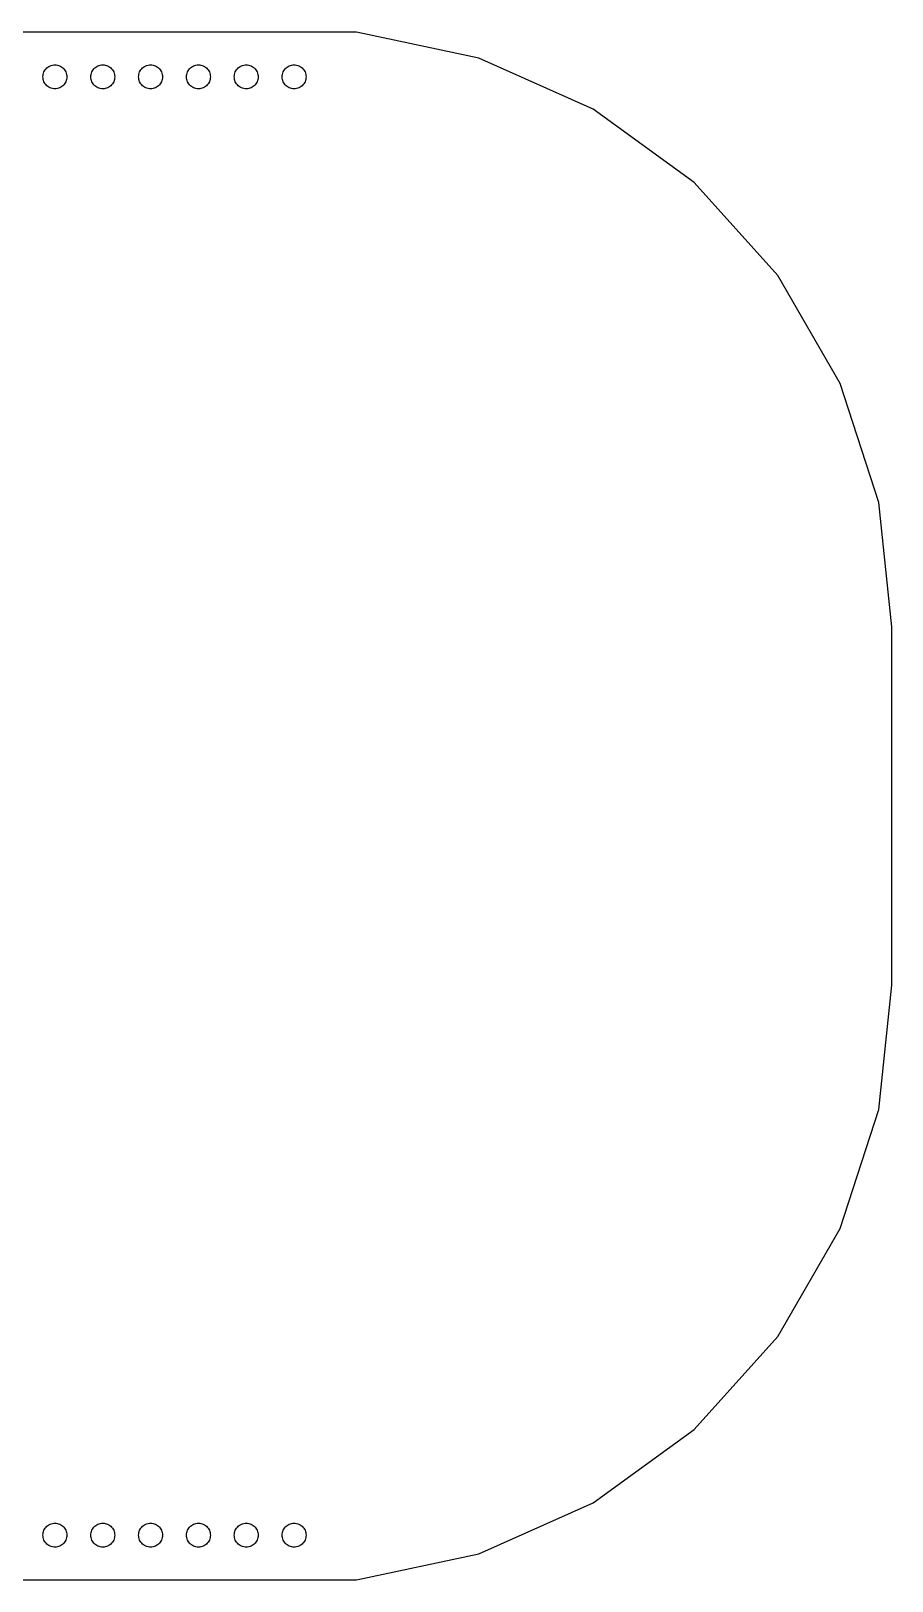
# Model space of a CAD drawing. Header units: metres. Extents: x 0 to 140, y 0 to 65.
# Drawn here: x 104 to 140, y 0.1 to 64.9 of the extents above; entities that cross this region are included whole.
import ezdxf

# ---------------------------------------------------------------- set-up
doc = ezdxf.new("R2010")
doc.units = ezdxf.units.M

msp = doc.modelspace()

# ---------------------------------------------------------------- linework, layer by layer
for p, q in [((117.613, 64.863), (16.5679, 64.9178)), ((122.725, 63.7764), (117.613, 64.863)), ((127.5, 61.6506), (122.725, 63.7764)), ((104.5, 63), (104.503, 63.0523)), ((104.503, 62.9477), (104.5, 63)), ((104.503, 63.0523), (104.511, 63.1039)), ((104.511, 62.896), (104.503, 62.9477)), ((104.511, 63.1039), (104.524, 63.1545)), ((104.524, 62.8455), (104.511, 62.896)), ((104.524, 63.1545), (104.543, 63.2034)), ((104.543, 63.2034), (104.567, 63.25)), ((104.567, 63.25), (104.595, 63.2939)), ((104.595, 63.2939), (104.628, 63.3346)), ((104.628, 63.3346), (104.665, 63.3716)), ((104.665, 63.3716), (104.706, 63.4045)), ((104.706, 63.4045), (104.75, 63.433)), ((104.75, 63.433), (104.797, 63.4568)), ((104.797, 63.4568), (104.845, 63.4755)), ((104.845, 63.4755), (104.896, 63.4891)), ((104.896, 63.4891), (104.948, 63.4973)), ((104.948, 63.4973), (105, 63.5)), ((105, 63.5), (105.052, 63.4973)), ((105.052, 63.4973), (105.104, 63.4891)), ((105.104, 63.4891), (105.154, 63.4755)), ((105.154, 63.4755), (105.203, 63.4568)), ((105.203, 63.4568), (105.25, 63.433)), ((105.25, 63.433), (105.294, 63.4045)), ((105.294, 63.4045), (105.335, 63.3716)), ((105.335, 63.3716), (105.372, 63.3346)), ((105.372, 63.3346), (105.404, 63.2939)), ((105.404, 63.2939), (105.433, 63.25)), ((105.433, 63.25), (105.457, 63.2034)), ((105.457, 63.2034), (105.476, 63.1545)), ((105.476, 63.1545), (105.489, 63.1039)), ((105.489, 62.896), (105.476, 62.8455)), ((105.489, 63.1039), (105.497, 63.0523)), ((105.497, 62.9477), (105.489, 62.896)), ((105.497, 63.0523), (105.5, 63)), ((105.5, 63), (105.497, 62.9477)), ((106.5, 63), (106.503, 63.0523)), ((106.503, 62.9477), (106.5, 63)), ((106.503, 63.0523), (106.511, 63.1039)), ((106.511, 62.896), (106.503, 62.9477)), ((106.511, 63.1039), (106.524, 63.1545)), ((106.524, 62.8455), (106.511, 62.896)), ((106.524, 63.1545), (106.543, 63.2034)), ((106.543, 63.2034), (106.567, 63.25)), ((106.567, 63.25), (106.595, 63.2939)), ((106.595, 63.2939), (106.628, 63.3346)), ((106.628, 63.3346), (106.665, 63.3716)), ((106.665, 63.3716), (106.706, 63.4045)), ((106.706, 63.4045), (106.75, 63.433)), ((106.75, 63.433), (106.797, 63.4568)), ((106.797, 63.4568), (106.845, 63.4755)), ((106.845, 63.4755), (106.896, 63.4891)), ((106.896, 63.4891), (106.948, 63.4973)), ((106.948, 63.4973), (107, 63.5)), ((107, 63.5), (107.052, 63.4973)), ((107.052, 63.4973), (107.104, 63.4891)), ((107.104, 63.4891), (107.154, 63.4755)), ((107.154, 63.4755), (107.203, 63.4568)), ((107.203, 63.4568), (107.25, 63.433)), ((107.25, 63.433), (107.294, 63.4045)), ((107.294, 63.4045), (107.335, 63.3716)), ((107.335, 63.3716), (107.372, 63.3346)), ((107.372, 63.3346), (107.404, 63.2939)), ((107.404, 63.2939), (107.433, 63.25)), ((107.433, 63.25), (107.457, 63.2034)), ((107.457, 63.2034), (107.476, 63.1545)), ((107.476, 63.1545), (107.489, 63.1039)), ((107.489, 62.896), (107.476, 62.8455)), ((107.489, 63.1039), (107.497, 63.0523)), ((107.497, 62.9477), (107.489, 62.896)), ((107.497, 63.0523), (107.5, 63)), ((107.5, 63), (107.497, 62.9477)), ((108.5, 63), (108.503, 63.0523)), ((108.503, 62.9477), (108.5, 63)), ((108.503, 63.0523), (108.511, 63.1039)), ((108.511, 62.896), (108.503, 62.9477)), ((108.511, 63.1039), (108.524, 63.1545)), ((108.524, 62.8455), (108.511, 62.896)), ((108.524, 63.1545), (108.543, 63.2034)), ((108.543, 63.2034), (108.567, 63.25)), ((108.567, 63.25), (108.595, 63.2939)), ((108.595, 63.2939), (108.628, 63.3346)), ((108.628, 63.3346), (108.665, 63.3716)), ((108.665, 63.3716), (108.706, 63.4045)), ((108.706, 63.4045), (108.75, 63.433)), ((108.75, 63.433), (108.797, 63.4568)), ((108.797, 63.4568), (108.845, 63.4755)), ((108.845, 63.4755), (108.896, 63.4891)), ((108.896, 63.4891), (108.948, 63.4973)), ((108.948, 63.4973), (109, 63.5)), ((109, 63.5), (109.052, 63.4973)), ((109.052, 63.4973), (109.104, 63.4891)), ((109.104, 63.4891), (109.154, 63.4755)), ((109.154, 63.4755), (109.203, 63.4568)), ((109.203, 63.4568), (109.25, 63.433)), ((109.25, 63.433), (109.294, 63.4045)), ((109.294, 63.4045), (109.335, 63.3716)), ((109.335, 63.3716), (109.372, 63.3346)), ((109.372, 63.3346), (109.404, 63.2939)), ((109.404, 63.2939), (109.433, 63.25)), ((109.433, 63.25), (109.457, 63.2034)), ((109.457, 63.2034), (109.476, 63.1545)), ((109.476, 63.1545), (109.489, 63.1039)), ((109.489, 62.896), (109.476, 62.8455)), ((109.489, 63.1039), (109.497, 63.0523)), ((109.497, 62.9477), (109.489, 62.896)), ((109.497, 63.0523), (109.5, 63)), ((109.5, 63), (109.497, 62.9477)), ((110.5, 63), (110.503, 63.0523)), ((110.503, 62.9477), (110.5, 63)), ((110.503, 63.0523), (110.511, 63.1039)), ((110.511, 62.896), (110.503, 62.9477)), ((110.511, 63.1039), (110.524, 63.1545)), ((110.524, 62.8455), (110.511, 62.896)), ((110.524, 63.1545), (110.543, 63.2034)), ((110.543, 63.2034), (110.567, 63.25)), ((110.567, 63.25), (110.595, 63.2939)), ((110.595, 63.2939), (110.628, 63.3346)), ((110.628, 63.3346), (110.665, 63.3716)), ((110.665, 63.3716), (110.706, 63.4045)), ((110.706, 63.4045), (110.75, 63.433)), ((110.75, 63.433), (110.797, 63.4568)), ((110.797, 63.4568), (110.845, 63.4755)), ((110.845, 63.4755), (110.896, 63.4891)), ((110.896, 63.4891), (110.948, 63.4973)), ((110.948, 63.4973), (111, 63.5)), ((111, 63.5), (111.052, 63.4973)), ((111.052, 63.4973), (111.104, 63.4891)), ((111.104, 63.4891), (111.154, 63.4755)), ((111.154, 63.4755), (111.203, 63.4568)), ((111.203, 63.4568), (111.25, 63.433)), ((111.25, 63.433), (111.294, 63.4045)), ((111.294, 63.4045), (111.335, 63.3716)), ((111.335, 63.3716), (111.372, 63.3346)), ((111.372, 63.3346), (111.404, 63.2939)), ((111.404, 63.2939), (111.433, 63.25)), ((111.433, 63.25), (111.457, 63.2034)), ((111.457, 63.2034), (111.476, 63.1545)), ((111.476, 63.1545), (111.489, 63.1039)), ((111.489, 62.896), (111.476, 62.8455)), ((111.489, 63.1039), (111.497, 63.0523)), ((111.497, 62.9477), (111.489, 62.896)), ((111.497, 63.0523), (111.5, 63)), ((111.5, 63), (111.497, 62.9477)), ((112.5, 63), (112.503, 63.0523)), ((112.503, 62.9477), (112.5, 63)), ((112.503, 63.0523), (112.511, 63.1039)), ((112.511, 62.896), (112.503, 62.9477)), ((112.511, 63.1039), (112.524, 63.1545)), ((112.524, 62.8455), (112.511, 62.896)), ((112.524, 63.1545), (112.543, 63.2034)), ((112.543, 63.2034), (112.567, 63.25)), ((112.567, 63.25), (112.595, 63.2939)), ((112.595, 63.2939), (112.628, 63.3346)), ((112.628, 63.3346), (112.665, 63.3716)), ((112.665, 63.3716), (112.706, 63.4045)), ((112.706, 63.4045), (112.75, 63.433)), ((112.75, 63.433), (112.797, 63.4568)), ((112.797, 63.4568), (112.845, 63.4755)), ((112.845, 63.4755), (112.896, 63.4891)), ((112.896, 63.4891), (112.948, 63.4973)), ((112.948, 63.4973), (113, 63.5)), ((113, 63.5), (113.052, 63.4973)), ((113.052, 63.4973), (113.104, 63.4891)), ((113.104, 63.4891), (113.154, 63.4755)), ((113.154, 63.4755), (113.203, 63.4568)), ((113.203, 63.4568), (113.25, 63.433)), ((113.25, 63.433), (113.294, 63.4045)), ((113.294, 63.4045), (113.335, 63.3716)), ((113.335, 63.3716), (113.372, 63.3346)), ((113.372, 63.3346), (113.404, 63.2939)), ((113.404, 63.2939), (113.433, 63.25)), ((113.433, 63.25), (113.457, 63.2034)), ((113.457, 63.2034), (113.476, 63.1545)), ((113.476, 63.1545), (113.489, 63.1039)), ((113.489, 62.896), (113.476, 62.8455)), ((113.489, 63.1039), (113.497, 63.0523)), ((113.497, 62.9477), (113.489, 62.896)), ((113.497, 63.0523), (113.5, 63)), ((113.5, 63), (113.497, 62.9477)), ((114.5, 63), (114.503, 63.0523)), ((114.503, 62.9477), (114.5, 63)), ((114.503, 63.0523), (114.511, 63.1039)), ((114.511, 62.896), (114.503, 62.9477)), ((114.511, 63.1039), (114.524, 63.1545)), ((114.524, 62.8455), (114.511, 62.896)), ((114.524, 63.1545), (114.543, 63.2034)), ((114.543, 63.2034), (114.567, 63.25)), ((114.567, 63.25), (114.595, 63.2939)), ((114.595, 63.2939), (114.628, 63.3346)), ((114.628, 63.3346), (114.665, 63.3716)), ((114.665, 63.3716), (114.706, 63.4045)), ((114.706, 63.4045), (114.75, 63.433)), ((114.75, 63.433), (114.797, 63.4568)), ((114.797, 63.4568), (114.845, 63.4755)), ((114.845, 63.4755), (114.896, 63.4891)), ((114.896, 63.4891), (114.948, 63.4973)), ((114.948, 63.4973), (115, 63.5)), ((115, 63.5), (115.052, 63.4973)), ((115.052, 63.4973), (115.104, 63.4891)), ((115.104, 63.4891), (115.154, 63.4755)), ((115.154, 63.4755), (115.203, 63.4568)), ((115.203, 63.4568), (115.25, 63.433)), ((115.25, 63.433), (115.294, 63.4045)), ((115.294, 63.4045), (115.335, 63.3716)), ((115.335, 63.3716), (115.372, 63.3346)), ((115.372, 63.3346), (115.404, 63.2939)), ((115.404, 63.2939), (115.433, 63.25)), ((115.433, 63.25), (115.457, 63.2034)), ((115.457, 63.2034), (115.476, 63.1545)), ((115.476, 63.1545), (115.489, 63.1039)), ((115.489, 62.896), (115.476, 62.8455)), ((115.489, 63.1039), (115.497, 63.0523)), ((115.497, 62.9477), (115.489, 62.896)), ((115.497, 63.0523), (115.5, 63)), ((115.5, 63), (115.497, 62.9477)), ((104.543, 62.7966), (104.524, 62.8455)), ((104.567, 62.75), (104.543, 62.7966)), ((104.595, 62.7061), (104.567, 62.75)), ((104.628, 62.6654), (104.595, 62.7061)), ((104.665, 62.6284), (104.628, 62.6654)), ((104.706, 62.5955), (104.665, 62.6284)), ((104.75, 62.567), (104.706, 62.5955)), ((104.797, 62.5432), (104.75, 62.567)), ((104.845, 62.5245), (104.797, 62.5432)), ((104.896, 62.5109), (104.845, 62.5245)), ((104.948, 62.5027), (104.896, 62.5109)), ((105, 62.5), (104.948, 62.5027)), ((105.052, 62.5027), (105, 62.5)), ((105.104, 62.5109), (105.052, 62.5027)), ((105.154, 62.5245), (105.104, 62.5109)), ((105.203, 62.5432), (105.154, 62.5245)), ((105.25, 62.567), (105.203, 62.5432)), ((105.294, 62.5955), (105.25, 62.567)), ((105.335, 62.6284), (105.294, 62.5955)), ((105.372, 62.6654), (105.335, 62.6284)), ((105.404, 62.7061), (105.372, 62.6654)), ((105.433, 62.75), (105.404, 62.7061)), ((105.457, 62.7966), (105.433, 62.75)), ((105.476, 62.8455), (105.457, 62.7966)), ((106.543, 62.7966), (106.524, 62.8455)), ((106.567, 62.75), (106.543, 62.7966)), ((106.595, 62.7061), (106.567, 62.75)), ((106.628, 62.6654), (106.595, 62.7061)), ((106.665, 62.6284), (106.628, 62.6654)), ((106.706, 62.5955), (106.665, 62.6284)), ((106.75, 62.567), (106.706, 62.5955)), ((106.797, 62.5432), (106.75, 62.567)), ((106.845, 62.5245), (106.797, 62.5432)), ((106.896, 62.5109), (106.845, 62.5245)), ((106.948, 62.5027), (106.896, 62.5109)), ((107, 62.5), (106.948, 62.5027)), ((107.052, 62.5027), (107, 62.5)), ((107.104, 62.5109), (107.052, 62.5027)), ((107.154, 62.5245), (107.104, 62.5109)), ((107.203, 62.5432), (107.154, 62.5245)), ((107.25, 62.567), (107.203, 62.5432)), ((107.294, 62.5955), (107.25, 62.567)), ((107.335, 62.6284), (107.294, 62.5955)), ((107.372, 62.6654), (107.335, 62.6284)), ((107.404, 62.7061), (107.372, 62.6654)), ((107.433, 62.75), (107.404, 62.7061)), ((107.457, 62.7966), (107.433, 62.75)), ((107.476, 62.8455), (107.457, 62.7966)), ((108.543, 62.7966), (108.524, 62.8455)), ((108.567, 62.75), (108.543, 62.7966)), ((108.595, 62.7061), (108.567, 62.75)), ((108.628, 62.6654), (108.595, 62.7061)), ((108.665, 62.6284), (108.628, 62.6654)), ((108.706, 62.5955), (108.665, 62.6284)), ((108.75, 62.567), (108.706, 62.5955)), ((108.797, 62.5432), (108.75, 62.567)), ((108.845, 62.5245), (108.797, 62.5432)), ((108.896, 62.5109), (108.845, 62.5245)), ((108.948, 62.5027), (108.896, 62.5109)), ((109, 62.5), (108.948, 62.5027)), ((109.052, 62.5027), (109, 62.5)), ((109.104, 62.5109), (109.052, 62.5027)), ((109.154, 62.5245), (109.104, 62.5109)), ((109.203, 62.5432), (109.154, 62.5245)), ((109.25, 62.567), (109.203, 62.5432)), ((109.294, 62.5955), (109.25, 62.567)), ((109.335, 62.6284), (109.294, 62.5955)), ((109.372, 62.6654), (109.335, 62.6284)), ((109.404, 62.7061), (109.372, 62.6654)), ((109.433, 62.75), (109.404, 62.7061)), ((109.457, 62.7966), (109.433, 62.75)), ((109.476, 62.8455), (109.457, 62.7966)), ((110.543, 62.7966), (110.524, 62.8455)), ((110.567, 62.75), (110.543, 62.7966)), ((110.595, 62.7061), (110.567, 62.75)), ((110.628, 62.6654), (110.595, 62.7061)), ((110.665, 62.6284), (110.628, 62.6654)), ((110.706, 62.5955), (110.665, 62.6284)), ((110.75, 62.567), (110.706, 62.5955)), ((110.797, 62.5432), (110.75, 62.567)), ((110.845, 62.5245), (110.797, 62.5432)), ((110.896, 62.5109), (110.845, 62.5245)), ((110.948, 62.5027), (110.896, 62.5109)), ((111, 62.5), (110.948, 62.5027)), ((111.052, 62.5027), (111, 62.5)), ((111.104, 62.5109), (111.052, 62.5027)), ((111.154, 62.5245), (111.104, 62.5109)), ((111.203, 62.5432), (111.154, 62.5245)), ((111.25, 62.567), (111.203, 62.5432)), ((111.294, 62.5955), (111.25, 62.567)), ((111.335, 62.6284), (111.294, 62.5955)), ((111.372, 62.6654), (111.335, 62.6284)), ((111.404, 62.7061), (111.372, 62.6654)), ((111.433, 62.75), (111.404, 62.7061)), ((111.457, 62.7966), (111.433, 62.75)), ((111.476, 62.8455), (111.457, 62.7966)), ((112.543, 62.7966), (112.524, 62.8455)), ((112.567, 62.75), (112.543, 62.7966)), ((112.595, 62.7061), (112.567, 62.75)), ((112.628, 62.6654), (112.595, 62.7061)), ((112.665, 62.6284), (112.628, 62.6654)), ((112.706, 62.5955), (112.665, 62.6284)), ((112.75, 62.567), (112.706, 62.5955)), ((112.797, 62.5432), (112.75, 62.567)), ((112.845, 62.5245), (112.797, 62.5432)), ((112.896, 62.5109), (112.845, 62.5245)), ((112.948, 62.5027), (112.896, 62.5109)), ((113, 62.5), (112.948, 62.5027)), ((113.052, 62.5027), (113, 62.5)), ((113.104, 62.5109), (113.052, 62.5027)), ((113.154, 62.5245), (113.104, 62.5109)), ((113.203, 62.5432), (113.154, 62.5245)), ((113.25, 62.567), (113.203, 62.5432)), ((113.294, 62.5955), (113.25, 62.567)), ((113.335, 62.6284), (113.294, 62.5955)), ((113.372, 62.6654), (113.335, 62.6284)), ((113.404, 62.7061), (113.372, 62.6654)), ((113.433, 62.75), (113.404, 62.7061)), ((113.457, 62.7966), (113.433, 62.75)), ((113.476, 62.8455), (113.457, 62.7966)), ((114.543, 62.7966), (114.524, 62.8455)), ((114.567, 62.75), (114.543, 62.7966)), ((114.595, 62.7061), (114.567, 62.75)), ((114.628, 62.6654), (114.595, 62.7061)), ((114.665, 62.6284), (114.628, 62.6654)), ((114.706, 62.5955), (114.665, 62.6284)), ((114.75, 62.567), (114.706, 62.5955)), ((114.797, 62.5432), (114.75, 62.567)), ((114.845, 62.5245), (114.797, 62.5432)), ((114.896, 62.5109), (114.845, 62.5245)), ((114.948, 62.5027), (114.896, 62.5109)), ((115, 62.5), (114.948, 62.5027)), ((115.052, 62.5027), (115, 62.5)), ((115.104, 62.5109), (115.052, 62.5027)), ((115.154, 62.5245), (115.104, 62.5109)), ((115.203, 62.5432), (115.154, 62.5245)), ((115.25, 62.567), (115.203, 62.5432)), ((115.294, 62.5955), (115.25, 62.567)), ((115.335, 62.6284), (115.294, 62.5955)), ((115.372, 62.6654), (115.335, 62.6284)), ((115.404, 62.7061), (115.372, 62.6654)), ((115.433, 62.75), (115.404, 62.7061)), ((115.457, 62.7966), (115.433, 62.75)), ((115.476, 62.8455), (115.457, 62.7966)), ((131.728, 58.5786), (127.5, 61.6506)), ((135.225, 54.6946), (131.728, 58.5786)), ((137.839, 50.1684), (135.225, 54.6946)), ((139.454, 45.1978), (137.839, 50.1684)), ((140, 40), (139.454, 45.1978)), ((140, 25), (140, 40)), ((139.454, 19.8022), (140, 25)), ((137.839, 14.8316), (139.454, 19.8022)), ((135.225, 10.3054), (137.839, 14.8316)), ((131.728, 6.42137), (135.225, 10.3054)), ((127.5, 3.34935), (131.728, 6.42137)), ((122.725, 1.22359), (127.5, 3.34935)), ((104.5, 2), (104.503, 2.05226)), ((104.503, 1.94772), (104.5, 2)), ((104.503, 2.05226), (104.511, 2.10394)), ((104.511, 1.89604), (104.503, 1.94772)), ((104.511, 2.10394), (104.524, 2.1545)), ((104.524, 2.1545), (104.543, 2.20335)), ((104.543, 2.20335), (104.567, 2.25)), ((104.567, 2.25), (104.595, 2.29388)), ((104.595, 2.29388), (104.628, 2.33456)), ((104.628, 2.33456), (104.665, 2.37157)), ((104.665, 2.37157), (104.706, 2.4045)), ((104.706, 2.4045), (104.75, 2.433)), ((104.75, 2.433), (104.797, 2.45677)), ((104.797, 2.45677), (104.845, 2.47552)), ((104.845, 2.47552), (104.896, 2.48906)), ((104.896, 2.48906), (104.948, 2.49725)), ((104.948, 2.49725), (105, 2.5)), ((105, 2.5), (105.052, 2.49725)), ((105.052, 2.49725), (105.104, 2.48906)), ((105.104, 2.48906), (105.154, 2.47552)), ((105.154, 2.47552), (105.203, 2.45677)), ((105.203, 2.45677), (105.25, 2.433)), ((105.25, 2.433), (105.294, 2.4045)), ((105.294, 2.4045), (105.335, 2.37157)), ((105.335, 2.37157), (105.372, 2.33456)), ((105.372, 2.33456), (105.404, 2.29388)), ((105.404, 2.29388), (105.433, 2.25)), ((105.433, 2.25), (105.457, 2.20335)), ((105.457, 2.20335), (105.476, 2.1545)), ((105.476, 2.1545), (105.489, 2.10394)), ((105.489, 2.10394), (105.497, 2.05226)), ((105.497, 1.94772), (105.489, 1.89604)), ((105.497, 2.05226), (105.5, 2)), ((105.5, 2), (105.497, 1.94772)), ((106.5, 2), (106.503, 2.05226)), ((106.503, 1.94772), (106.5, 2)), ((106.503, 2.05226), (106.511, 2.10394)), ((106.511, 1.89604), (106.503, 1.94772)), ((106.511, 2.10394), (106.524, 2.1545)), ((106.524, 2.1545), (106.543, 2.20335)), ((106.543, 2.20335), (106.567, 2.25)), ((106.567, 2.25), (106.595, 2.29388)), ((106.595, 2.29388), (106.628, 2.33456)), ((106.628, 2.33456), (106.665, 2.37157)), ((106.665, 2.37157), (106.706, 2.4045)), ((106.706, 2.4045), (106.75, 2.433)), ((106.75, 2.433), (106.797, 2.45677)), ((106.797, 2.45677), (106.845, 2.47552)), ((106.845, 2.47552), (106.896, 2.48906)), ((106.896, 2.48906), (106.948, 2.49725)), ((106.948, 2.49725), (107, 2.5)), ((107, 2.5), (107.052, 2.49725)), ((107.052, 2.49725), (107.104, 2.48906)), ((107.104, 2.48906), (107.154, 2.47552)), ((107.154, 2.47552), (107.203, 2.45677)), ((107.203, 2.45677), (107.25, 2.433)), ((107.25, 2.433), (107.294, 2.4045)), ((107.294, 2.4045), (107.335, 2.37157)), ((107.335, 2.37157), (107.372, 2.33456)), ((107.372, 2.33456), (107.404, 2.29388)), ((107.404, 2.29388), (107.433, 2.25)), ((107.433, 2.25), (107.457, 2.20335)), ((107.457, 2.20335), (107.476, 2.1545)), ((107.476, 2.1545), (107.489, 2.10394)), ((107.489, 2.10394), (107.497, 2.05226)), ((107.497, 1.94772), (107.489, 1.89604)), ((107.497, 2.05226), (107.5, 2)), ((107.5, 2), (107.497, 1.94772)), ((108.5, 2), (108.503, 2.05226)), ((108.503, 1.94772), (108.5, 2)), ((108.503, 2.05226), (108.511, 2.10394)), ((108.511, 1.89604), (108.503, 1.94772)), ((108.511, 2.10394), (108.524, 2.1545)), ((108.524, 2.1545), (108.543, 2.20335)), ((108.543, 2.20335), (108.567, 2.25)), ((108.567, 2.25), (108.595, 2.29388)), ((108.595, 2.29388), (108.628, 2.33456)), ((108.628, 2.33456), (108.665, 2.37157)), ((108.665, 2.37157), (108.706, 2.4045)), ((108.706, 2.4045), (108.75, 2.433)), ((108.75, 2.433), (108.797, 2.45677)), ((108.797, 2.45677), (108.845, 2.47552)), ((108.845, 2.47552), (108.896, 2.48906)), ((108.896, 2.48906), (108.948, 2.49725)), ((108.948, 2.49725), (109, 2.5)), ((109, 2.5), (109.052, 2.49725)), ((109.052, 2.49725), (109.104, 2.48906)), ((109.104, 2.48906), (109.154, 2.47552)), ((109.154, 2.47552), (109.203, 2.45677)), ((109.203, 2.45677), (109.25, 2.433)), ((109.25, 2.433), (109.294, 2.4045)), ((109.294, 2.4045), (109.335, 2.37157)), ((109.335, 2.37157), (109.372, 2.33456)), ((109.372, 2.33456), (109.404, 2.29388)), ((109.404, 2.29388), (109.433, 2.25)), ((109.433, 2.25), (109.457, 2.20335)), ((109.457, 2.20335), (109.476, 2.1545)), ((109.476, 2.1545), (109.489, 2.10394)), ((109.489, 2.10394), (109.497, 2.05226)), ((109.497, 1.94772), (109.489, 1.89604)), ((109.497, 2.05226), (109.5, 2)), ((109.5, 2), (109.497, 1.94772)), ((110.5, 2), (110.503, 2.05226)), ((110.503, 1.94772), (110.5, 2)), ((110.503, 2.05226), (110.511, 2.10394)), ((110.511, 1.89604), (110.503, 1.94772)), ((110.511, 2.10394), (110.524, 2.1545)), ((110.524, 2.1545), (110.543, 2.20335)), ((110.543, 2.20335), (110.567, 2.25)), ((110.567, 2.25), (110.595, 2.29388)), ((110.595, 2.29388), (110.628, 2.33456)), ((110.628, 2.33456), (110.665, 2.37157)), ((110.665, 2.37157), (110.706, 2.4045)), ((110.706, 2.4045), (110.75, 2.433)), ((110.75, 2.433), (110.797, 2.45677)), ((110.797, 2.45677), (110.845, 2.47552)), ((110.845, 2.47552), (110.896, 2.48906)), ((110.896, 2.48906), (110.948, 2.49725)), ((110.948, 2.49725), (111, 2.5)), ((111, 2.5), (111.052, 2.49725)), ((111.052, 2.49725), (111.104, 2.48906)), ((111.104, 2.48906), (111.154, 2.47552)), ((111.154, 2.47552), (111.203, 2.45677)), ((111.203, 2.45677), (111.25, 2.433)), ((111.25, 2.433), (111.294, 2.4045)), ((111.294, 2.4045), (111.335, 2.37157)), ((111.335, 2.37157), (111.372, 2.33456)), ((111.372, 2.33456), (111.404, 2.29388)), ((111.404, 2.29388), (111.433, 2.25)), ((111.433, 2.25), (111.457, 2.20335)), ((111.457, 2.20335), (111.476, 2.1545)), ((111.476, 2.1545), (111.489, 2.10394)), ((111.489, 2.10394), (111.497, 2.05226)), ((111.497, 1.94772), (111.489, 1.89604)), ((111.497, 2.05226), (111.5, 2)), ((111.5, 2), (111.497, 1.94772)), ((112.5, 2), (112.503, 2.05226)), ((112.503, 1.94772), (112.5, 2)), ((112.503, 2.05226), (112.511, 2.10394)), ((112.511, 1.89604), (112.503, 1.94772)), ((112.511, 2.10394), (112.524, 2.1545)), ((112.524, 2.1545), (112.543, 2.20335)), ((112.543, 2.20335), (112.567, 2.25)), ((112.567, 2.25), (112.595, 2.29388)), ((112.595, 2.29388), (112.628, 2.33456)), ((112.628, 2.33456), (112.665, 2.37157)), ((112.665, 2.37157), (112.706, 2.4045)), ((112.706, 2.4045), (112.75, 2.433)), ((112.75, 2.433), (112.797, 2.45677)), ((112.797, 2.45677), (112.845, 2.47552)), ((112.845, 2.47552), (112.896, 2.48906)), ((112.896, 2.48906), (112.948, 2.49725)), ((112.948, 2.49725), (113, 2.5)), ((113, 2.5), (113.052, 2.49725)), ((113.052, 2.49725), (113.104, 2.48906)), ((113.104, 2.48906), (113.154, 2.47552)), ((113.154, 2.47552), (113.203, 2.45677)), ((113.203, 2.45677), (113.25, 2.433)), ((113.25, 2.433), (113.294, 2.4045)), ((113.294, 2.4045), (113.335, 2.37157)), ((113.335, 2.37157), (113.372, 2.33456)), ((113.372, 2.33456), (113.404, 2.29388)), ((113.404, 2.29388), (113.433, 2.25)), ((113.433, 2.25), (113.457, 2.20335)), ((113.457, 2.20335), (113.476, 2.1545)), ((113.476, 2.1545), (113.489, 2.10394)), ((113.489, 2.10394), (113.497, 2.05226)), ((113.497, 1.94772), (113.489, 1.89604)), ((113.497, 2.05226), (113.5, 2)), ((113.5, 2), (113.497, 1.94772)), ((114.5, 2), (114.503, 2.05226)), ((114.503, 1.94772), (114.5, 2)), ((114.503, 2.05226), (114.511, 2.10394)), ((114.511, 1.89604), (114.503, 1.94772)), ((114.511, 2.10394), (114.524, 2.1545)), ((114.524, 2.1545), (114.543, 2.20335)), ((114.543, 2.20335), (114.567, 2.25)), ((114.567, 2.25), (114.595, 2.29388)), ((114.595, 2.29388), (114.628, 2.33456)), ((114.628, 2.33456), (114.665, 2.37157)), ((114.665, 2.37157), (114.706, 2.4045)), ((114.706, 2.4045), (114.75, 2.433)), ((114.75, 2.433), (114.797, 2.45677)), ((114.797, 2.45677), (114.845, 2.47552)), ((114.845, 2.47552), (114.896, 2.48906)), ((114.896, 2.48906), (114.948, 2.49725)), ((114.948, 2.49725), (115, 2.5)), ((115, 2.5), (115.052, 2.49725)), ((115.052, 2.49725), (115.104, 2.48906)), ((115.104, 2.48906), (115.154, 2.47552)), ((115.154, 2.47552), (115.203, 2.45677)), ((115.203, 2.45677), (115.25, 2.433)), ((115.25, 2.433), (115.294, 2.4045)), ((115.294, 2.4045), (115.335, 2.37157)), ((115.335, 2.37157), (115.372, 2.33456)), ((115.372, 2.33456), (115.404, 2.29388)), ((115.404, 2.29388), (115.433, 2.25)), ((115.433, 2.25), (115.457, 2.20335)), ((115.457, 2.20335), (115.476, 2.1545)), ((115.476, 2.1545), (115.489, 2.10394)), ((115.489, 2.10394), (115.497, 2.05226)), ((115.497, 1.94772), (115.489, 1.89604)), ((115.497, 2.05226), (115.5, 2)), ((115.5, 2), (115.497, 1.94772)), ((104.524, 1.84549), (104.511, 1.89604)), ((104.543, 1.79663), (104.524, 1.84549)), ((104.567, 1.75), (104.543, 1.79663)), ((104.595, 1.7061), (104.567, 1.75)), ((104.628, 1.66542), (104.595, 1.7061)), ((104.665, 1.62842), (104.628, 1.66542)), ((104.706, 1.59549), (104.665, 1.62842)), ((104.75, 1.56699), (104.706, 1.59549)), ((104.797, 1.54321), (104.75, 1.56699)), ((104.845, 1.52446), (104.797, 1.54321)), ((104.896, 1.51093), (104.845, 1.52446)), ((104.948, 1.50273), (104.896, 1.51093)), ((105, 1.5), (104.948, 1.50273)), ((105.052, 1.50273), (105, 1.5)), ((105.104, 1.51093), (105.052, 1.50273)), ((105.154, 1.52446), (105.104, 1.51093)), ((105.203, 1.54321), (105.154, 1.52446)), ((105.25, 1.56699), (105.203, 1.54321)), ((105.294, 1.59549), (105.25, 1.56699)), ((105.335, 1.62842), (105.294, 1.59549)), ((105.372, 1.66542), (105.335, 1.62842)), ((105.404, 1.7061), (105.372, 1.66542)), ((105.433, 1.75), (105.404, 1.7061)), ((105.457, 1.79663), (105.433, 1.75)), ((105.476, 1.84549), (105.457, 1.79663)), ((105.489, 1.89604), (105.476, 1.84549)), ((106.524, 1.84549), (106.511, 1.89604)), ((106.543, 1.79663), (106.524, 1.84549)), ((106.567, 1.75), (106.543, 1.79663)), ((106.595, 1.7061), (106.567, 1.75)), ((106.628, 1.66542), (106.595, 1.7061)), ((106.665, 1.62842), (106.628, 1.66542)), ((106.706, 1.59549), (106.665, 1.62842)), ((106.75, 1.56699), (106.706, 1.59549)), ((106.797, 1.54321), (106.75, 1.56699)), ((106.845, 1.52446), (106.797, 1.54321)), ((106.896, 1.51093), (106.845, 1.52446)), ((106.948, 1.50273), (106.896, 1.51093)), ((107, 1.5), (106.948, 1.50273)), ((107.052, 1.50273), (107, 1.5)), ((107.104, 1.51093), (107.052, 1.50273)), ((107.154, 1.52446), (107.104, 1.51093)), ((107.203, 1.54321), (107.154, 1.52446)), ((107.25, 1.56699), (107.203, 1.54321)), ((107.294, 1.59549), (107.25, 1.56699)), ((107.335, 1.62842), (107.294, 1.59549)), ((107.372, 1.66542), (107.335, 1.62842)), ((107.404, 1.7061), (107.372, 1.66542)), ((107.433, 1.75), (107.404, 1.7061)), ((107.457, 1.79663), (107.433, 1.75)), ((107.476, 1.84549), (107.457, 1.79663)), ((107.489, 1.89604), (107.476, 1.84549)), ((108.524, 1.84549), (108.511, 1.89604)), ((108.543, 1.79663), (108.524, 1.84549)), ((108.567, 1.75), (108.543, 1.79663)), ((108.595, 1.7061), (108.567, 1.75)), ((108.628, 1.66542), (108.595, 1.7061)), ((108.665, 1.62842), (108.628, 1.66542)), ((108.706, 1.59549), (108.665, 1.62842)), ((108.75, 1.56699), (108.706, 1.59549)), ((108.797, 1.54321), (108.75, 1.56699)), ((108.845, 1.52446), (108.797, 1.54321)), ((108.896, 1.51093), (108.845, 1.52446)), ((108.948, 1.50273), (108.896, 1.51093)), ((109, 1.5), (108.948, 1.50273)), ((109.052, 1.50273), (109, 1.5)), ((109.104, 1.51093), (109.052, 1.50273)), ((109.154, 1.52446), (109.104, 1.51093)), ((109.203, 1.54321), (109.154, 1.52446)), ((109.25, 1.56699), (109.203, 1.54321)), ((109.294, 1.59549), (109.25, 1.56699)), ((109.335, 1.62842), (109.294, 1.59549)), ((109.372, 1.66542), (109.335, 1.62842)), ((109.404, 1.7061), (109.372, 1.66542)), ((109.433, 1.75), (109.404, 1.7061)), ((109.457, 1.79663), (109.433, 1.75)), ((109.476, 1.84549), (109.457, 1.79663)), ((109.489, 1.89604), (109.476, 1.84549)), ((110.524, 1.84549), (110.511, 1.89604)), ((110.543, 1.79663), (110.524, 1.84549)), ((110.567, 1.75), (110.543, 1.79663)), ((110.595, 1.7061), (110.567, 1.75)), ((110.628, 1.66542), (110.595, 1.7061)), ((110.665, 1.62842), (110.628, 1.66542)), ((110.706, 1.59549), (110.665, 1.62842)), ((110.75, 1.56699), (110.706, 1.59549)), ((110.797, 1.54321), (110.75, 1.56699)), ((110.845, 1.52446), (110.797, 1.54321)), ((110.896, 1.51093), (110.845, 1.52446)), ((110.948, 1.50273), (110.896, 1.51093)), ((111, 1.5), (110.948, 1.50273)), ((111.052, 1.50273), (111, 1.5)), ((111.104, 1.51093), (111.052, 1.50273)), ((111.154, 1.52446), (111.104, 1.51093)), ((111.203, 1.54321), (111.154, 1.52446)), ((111.25, 1.56699), (111.203, 1.54321)), ((111.294, 1.59549), (111.25, 1.56699)), ((111.335, 1.62842), (111.294, 1.59549)), ((111.372, 1.66542), (111.335, 1.62842)), ((111.404, 1.7061), (111.372, 1.66542)), ((111.433, 1.75), (111.404, 1.7061)), ((111.457, 1.79663), (111.433, 1.75)), ((111.476, 1.84549), (111.457, 1.79663)), ((111.489, 1.89604), (111.476, 1.84549)), ((112.524, 1.84549), (112.511, 1.89604)), ((112.543, 1.79663), (112.524, 1.84549)), ((112.567, 1.75), (112.543, 1.79663)), ((112.595, 1.7061), (112.567, 1.75)), ((112.628, 1.66542), (112.595, 1.7061)), ((112.665, 1.62842), (112.628, 1.66542)), ((112.706, 1.59549), (112.665, 1.62842)), ((112.75, 1.56699), (112.706, 1.59549)), ((112.797, 1.54321), (112.75, 1.56699)), ((112.845, 1.52446), (112.797, 1.54321)), ((112.896, 1.51093), (112.845, 1.52446)), ((112.948, 1.50273), (112.896, 1.51093)), ((113, 1.5), (112.948, 1.50273)), ((113.052, 1.50273), (113, 1.5)), ((113.104, 1.51093), (113.052, 1.50273)), ((113.154, 1.52446), (113.104, 1.51093)), ((113.203, 1.54321), (113.154, 1.52446)), ((113.25, 1.56699), (113.203, 1.54321)), ((113.294, 1.59549), (113.25, 1.56699)), ((113.335, 1.62842), (113.294, 1.59549)), ((113.372, 1.66542), (113.335, 1.62842)), ((113.404, 1.7061), (113.372, 1.66542)), ((113.433, 1.75), (113.404, 1.7061)), ((113.457, 1.79663), (113.433, 1.75)), ((113.476, 1.84549), (113.457, 1.79663)), ((113.489, 1.89604), (113.476, 1.84549)), ((114.524, 1.84549), (114.511, 1.89604)), ((114.543, 1.79663), (114.524, 1.84549)), ((114.567, 1.75), (114.543, 1.79663)), ((114.595, 1.7061), (114.567, 1.75)), ((114.628, 1.66542), (114.595, 1.7061)), ((114.665, 1.62842), (114.628, 1.66542)), ((114.706, 1.59549), (114.665, 1.62842)), ((114.75, 1.56699), (114.706, 1.59549)), ((114.797, 1.54321), (114.75, 1.56699)), ((114.845, 1.52446), (114.797, 1.54321)), ((114.896, 1.51093), (114.845, 1.52446)), ((114.948, 1.50273), (114.896, 1.51093)), ((115, 1.5), (114.948, 1.50273)), ((115.052, 1.50273), (115, 1.5)), ((115.104, 1.51093), (115.052, 1.50273)), ((115.154, 1.52446), (115.104, 1.51093)), ((115.203, 1.54321), (115.154, 1.52446)), ((115.25, 1.56699), (115.203, 1.54321)), ((115.294, 1.59549), (115.25, 1.56699)), ((115.335, 1.62842), (115.294, 1.59549)), ((115.372, 1.66542), (115.335, 1.62842)), ((115.404, 1.7061), (115.372, 1.66542)), ((115.433, 1.75), (115.404, 1.7061)), ((115.457, 1.79663), (115.433, 1.75)), ((115.476, 1.84549), (115.457, 1.79663)), ((115.489, 1.89604), (115.476, 1.84549)), ((117.613, 0.13695), (122.725, 1.22359)), ((16.5679, 0.08217), (117.613, 0.13695))]:
    msp.add_line(p, q)

doc.saveas('drawing.dxf')
